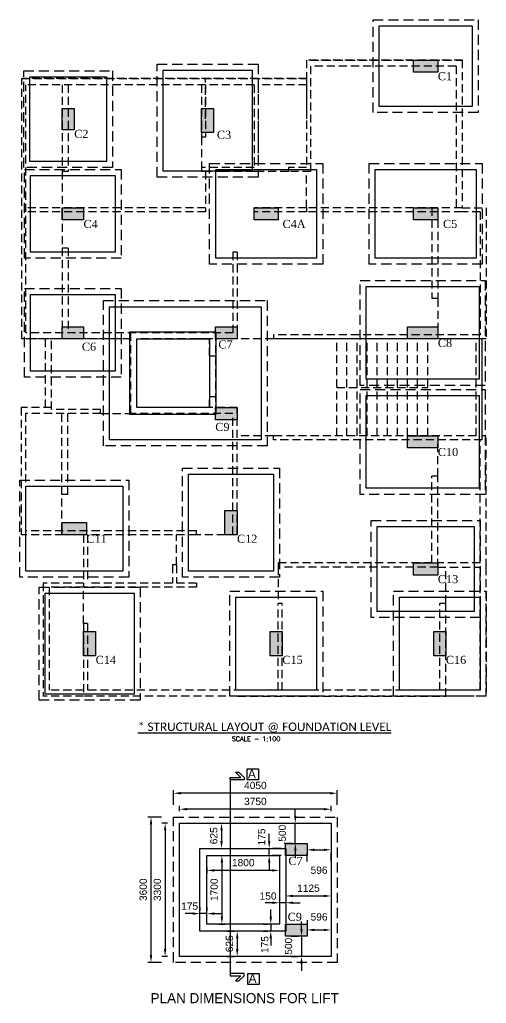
# Model space of a CAD drawing. Extents: x 2114.2 to 2145.3, y 1005.8 to 1031.
# Drawn here: x 2114.17 to 2125.73, y 1006.58 to 1030.95 of the extents above; entities that cross this region are included whole.
import ezdxf
from ezdxf.enums import TextEntityAlignment as Align

# ---------------------------------------------------------------- set-up
doc = ezdxf.new("R2010")
doc.units = 0
doc.linetypes.add('DASHED2', pattern=[0.375, 0.25, -0.125])
doc.linetypes.add('HIDDEN', pattern=[0.375, 0.25, -0.125])
doc.layers.get('DEFPOINTS').update_dxf_attribs({"linetype": 'CONTINUOUS'})
for name, color, linetype in [('ARCH__BM_', 253, 'HIDDEN'), ('COLUMN__BM_', 50, 'CONTINUOUS'), ('COLUMN_TEXT__BM_', 7, 'CONTINUOUS'), ('DIMENSIONS__BM_', 251, 'CONTINUOUS'), ('FOOTING__BM_', 3, 'CONTINUOUS'), ('PCC__BM_', 251, 'CONTINUOUS'), ('SECTION_BORDER__BM_', 8, 'CONTINUOUS'), ('SECTION_MARK__BM_', 171, 'CONTINUOUS'), ('SECTION_TEXT__BM_', 7, 'CONTINUOUS'), ('TITLE_TEXT__BM_', 7, 'CONTINUOUS')]:
    doc.layers.add(name, color=color, linetype=linetype)
doc.styles.add('AR', font='arial.ttf')
doc.styles.add('BAHUBALI', font='CALIST.TTF', dxfattribs={"height": 0.22})
doc.styles.add('CALIBRI', font='calibri.ttf')
doc.styles.add('NAME', font='times.ttf')
doc.styles.add('RRR', font='romans.shx', dxfattribs={"height": 0.18})
doc.dimstyles.new('_BM__FOR_MM', dxfattribs={"dimtxt": 0.18, "dimasz": 0.18, "dimexe": 0.08, "dimexo": 0.3, "dimgap": 0.1, "dimtad": 1, "dimdec": 0, "dimlfac": 1000, "dimzin": 0, "dimtxsty": 'AR', "dimcen": 0.09, "dimclrd": 256, "dimclre": 256, "dimclrt": 4, "dimazin": 3, "dimtfac": 1, "dimtdec": 0, "dimtmove": 0, "dimatfit": 3, "dimtolj": 1, "dimtzin": 0})

# ---------------------------------------------------------------- blocks, each defined once
blk = doc.blocks.new('*D5')
at = {"layer": 'DEFPOINTS', "color": 0}
for p in [(-40.123, 125.798), (-40.482, 122.498), (-40.123, 122.498)]:
    blk.add_point(p, dxfattribs=at)
at = {"layer": 'DIMENSIONS__BM_'}
for p, q in [((-40.423, 125.798), (-40.562, 125.798)), ((-40.482, 125.618), (-40.482, 122.678)), ((-40.423, 122.498), (-40.562, 122.498))]:
    blk.add_line(p, q, dxfattribs=at)
for points in [[(-40.452, 125.618), (-40.512, 125.618), (-40.482, 125.798)], [(-40.512, 122.678), (-40.452, 122.678), (-40.482, 122.498)]]:
    blk.add_solid(points, dxfattribs=at)
at = {"layer": 'DIMENSIONS__BM_', "color": 4, "insert": (-40.674, 124.148), "char_height": 0.18, "attachment_point": 5, "rotation": 90, "style": 'AR'}
blk.add_mtext('\\A1;3300', dxfattribs=at)
blk = doc.blocks.new('*D6')
at = {"layer": 'DEFPOINTS', "color": 0}
for p in [(-40.273, 125.948), (-40.832, 122.348), (-40.273, 122.348)]:
    blk.add_point(p, dxfattribs=at)
at = {"layer": 'DIMENSIONS__BM_'}
for p, q in [((-40.573, 125.948), (-40.912, 125.948)), ((-40.832, 125.768), (-40.832, 122.528)), ((-40.573, 122.348), (-40.912, 122.348))]:
    blk.add_line(p, q, dxfattribs=at)
for points in [[(-40.802, 125.768), (-40.862, 125.768), (-40.832, 125.948)], [(-40.862, 122.528), (-40.802, 122.528), (-40.832, 122.348)]]:
    blk.add_solid(points, dxfattribs=at)
at = {"layer": 'DIMENSIONS__BM_', "color": 4, "insert": (-41.024, 124.148), "char_height": 0.18, "attachment_point": 5, "rotation": 90, "style": 'AR'}
blk.add_mtext('\\A1;3600', dxfattribs=at)
blk = doc.blocks.new('*D7')
at = {"layer": 'DEFPOINTS', "color": 0}
for p in [(-40.123, 126.143), (-40.123, 125.798), (-36.373, 125.798)]:
    blk.add_point(p, dxfattribs=at)
at = {"layer": 'DIMENSIONS__BM_'}
for p, q in [((-40.123, 126.098), (-40.123, 126.223)), ((-36.553, 126.143), (-39.943, 126.143)), ((-36.373, 126.098), (-36.373, 126.223))]:
    blk.add_line(p, q, dxfattribs=at)
for points in [[(-39.943, 126.173), (-39.943, 126.113), (-40.123, 126.143)], [(-36.553, 126.113), (-36.553, 126.173), (-36.373, 126.143)]]:
    blk.add_solid(points, dxfattribs=at)
at = {"layer": 'DIMENSIONS__BM_', "color": 4, "insert": (-38.248, 126.335), "char_height": 0.18, "attachment_point": 5, "style": 'AR'}
blk.add_mtext('\\A1;3750', dxfattribs=at)
blk = doc.blocks.new('*D8')
at = {"layer": 'DEFPOINTS', "color": 0}
for p in [(-40.273, 126.539), (-40.273, 125.948), (-36.223, 125.948)]:
    blk.add_point(p, dxfattribs=at)
at = {"layer": 'DIMENSIONS__BM_'}
for p, q in [((-40.273, 126.248), (-40.273, 126.619)), ((-36.403, 126.539), (-40.093, 126.539)), ((-36.223, 126.248), (-36.223, 126.619))]:
    blk.add_line(p, q, dxfattribs=at)
for points in [[(-40.093, 126.569), (-40.093, 126.509), (-40.273, 126.539)], [(-36.403, 126.509), (-36.403, 126.569), (-36.223, 126.539)]]:
    blk.add_solid(points, dxfattribs=at)
at = {"layer": 'DIMENSIONS__BM_', "color": 4, "insert": (-38.248, 126.731), "char_height": 0.18, "attachment_point": 5, "style": 'AR'}
blk.add_mtext('\\A1;4050', dxfattribs=at)
blk = doc.blocks.new('*D9')
at = {"layer": 'DEFPOINTS', "color": 0}
for p in [(-39.07, 125.798), (-39.086, 125.173), (-38.981, 125.173)]:
    blk.add_point(p, dxfattribs=at)
at = {"layer": 'DIMENSIONS__BM_'}
for p, q in [((-39.37, 125.798), (-39.166, 125.798)), ((-39.086, 125.618), (-39.086, 125.353)), ((-39.281, 125.173), (-39.166, 125.173))]:
    blk.add_line(p, q, dxfattribs=at)
for points in [[(-39.056, 125.618), (-39.116, 125.618), (-39.086, 125.798)], [(-39.116, 125.353), (-39.056, 125.353), (-39.086, 125.173)]]:
    blk.add_solid(points, dxfattribs=at)
at = {"layer": 'DIMENSIONS__BM_', "color": 4, "insert": (-39.277, 125.485), "char_height": 0.18, "attachment_point": 5, "rotation": 90, "style": 'AR'}
blk.add_mtext('\\A1;625', dxfattribs=at)
blk = doc.blocks.new('*D10')
at = {"layer": 'DEFPOINTS', "color": 0}
for p in [(-37.259, 125.798), (-37.234, 125.798), (-37.234, 125.298)]:
    blk.add_point(p, dxfattribs=at)
at = {"layer": 'DIMENSIONS__BM_'}
for p, q in [((-37.259, 125.978), (-37.259, 126.158)), ((-37.534, 125.798), (-37.339, 125.798)), ((-37.259, 125.298), (-37.259, 125.798)), ((-37.534, 125.298), (-37.339, 125.298)), ((-37.259, 125.118), (-37.259, 124.938))]:
    blk.add_line(p, q, dxfattribs=at)
for points in [[(-37.289, 125.978), (-37.229, 125.978), (-37.259, 125.798)], [(-37.229, 125.118), (-37.289, 125.118), (-37.259, 125.298)]]:
    blk.add_solid(points, dxfattribs=at)
at = {"layer": 'DIMENSIONS__BM_', "color": 4, "insert": (-37.581, 125.548), "char_height": 0.18, "attachment_point": 5, "rotation": 90, "style": 'AR'}
blk.add_mtext('\\A1;500', dxfattribs=at)
blk = doc.blocks.new('*D11')
at = {"layer": 'DEFPOINTS', "color": 0}
for p in [(-36.969, 125.148), (-36.373, 125.148), (-36.373, 125.137)]:
    blk.add_point(p, dxfattribs=at)
at = {"layer": 'DIMENSIONS__BM_'}
for p, q in [((-36.969, 124.848), (-36.969, 125.057)), ((-36.789, 125.137), (-36.553, 125.137)), ((-36.373, 124.848), (-36.373, 125.057))]:
    blk.add_line(p, q, dxfattribs=at)
for points in [[(-36.789, 125.167), (-36.789, 125.107), (-36.969, 125.137)], [(-36.553, 125.107), (-36.553, 125.167), (-36.373, 125.137)]]:
    blk.add_solid(points, dxfattribs=at)
at = {"layer": 'DIMENSIONS__BM_', "color": 4, "insert": (-36.671, 124.631), "char_height": 0.18, "attachment_point": 5, "style": 'AR'}
blk.add_mtext('\\A1;596', dxfattribs=at)
blk = doc.blocks.new('*D12')
at = {"layer": 'DEFPOINTS', "color": 0}
for p in [(-37.498, 123.981), (-36.373, 123.994), (-36.373, 123.981)]:
    blk.add_point(p, dxfattribs=at)
at = {"layer": 'DIMENSIONS__BM_'}
for p, q in [((-37.498, 124.281), (-37.498, 124.074)), ((-36.373, 124.281), (-36.373, 124.074)), ((-37.318, 123.994), (-36.553, 123.994))]:
    blk.add_line(p, q, dxfattribs=at)
for points in [[(-37.318, 124.024), (-37.318, 123.964), (-37.498, 123.994)], [(-36.553, 123.964), (-36.553, 124.024), (-36.373, 123.994)]]:
    blk.add_solid(points, dxfattribs=at)
at = {"layer": 'DIMENSIONS__BM_', "color": 4, "insert": (-36.935, 124.185), "char_height": 0.18, "attachment_point": 5, "style": 'AR'}
blk.add_mtext('\\A1;1125', dxfattribs=at)
blk = doc.blocks.new('*D13')
at = {"layer": 'DEFPOINTS', "color": 0}
for p in [(-39.448, 124.998), (-37.648, 124.998), (-39.448, 124.627)]:
    blk.add_point(p, dxfattribs=at)
at = {"layer": 'DIMENSIONS__BM_'}
for p, q in [((-39.448, 124.698), (-39.448, 124.547)), ((-37.828, 124.627), (-39.268, 124.627)), ((-37.648, 124.698), (-37.648, 124.547))]:
    blk.add_line(p, q, dxfattribs=at)
for points in [[(-39.268, 124.657), (-39.268, 124.597), (-39.448, 124.627)], [(-37.828, 124.597), (-37.828, 124.657), (-37.648, 124.627)]]:
    blk.add_solid(points, dxfattribs=at)
at = {"layer": 'DIMENSIONS__BM_', "color": 4, "insert": (-38.548, 124.819), "char_height": 0.18, "attachment_point": 5, "style": 'AR'}
blk.add_mtext('\\A1;1800', dxfattribs=at)
blk = doc.blocks.new('*D14')
at = {"layer": 'DEFPOINTS', "color": 0}
for p in [(-39.448, 124.998), (-39.448, 123.298), (-39.077, 123.298)]:
    blk.add_point(p, dxfattribs=at)
at = {"layer": 'DIMENSIONS__BM_'}
for p, q in [((-39.148, 124.998), (-38.997, 124.998)), ((-39.077, 124.818), (-39.077, 123.478)), ((-39.148, 123.298), (-38.997, 123.298))]:
    blk.add_line(p, q, dxfattribs=at)
for points in [[(-39.047, 124.818), (-39.107, 124.818), (-39.077, 124.998)], [(-39.107, 123.478), (-39.047, 123.478), (-39.077, 123.298)]]:
    blk.add_solid(points, dxfattribs=at)
at = {"layer": 'DIMENSIONS__BM_', "color": 4, "insert": (-39.269, 124.148), "char_height": 0.18, "attachment_point": 5, "rotation": 90, "style": 'AR'}
blk.add_mtext('\\A1;1700', dxfattribs=at)
blk = doc.blocks.new('*D15')
at = {"layer": 'DEFPOINTS', "color": 0}
for p in [(-38.657, 123.123), (-38.697, 122.498), (-38.657, 122.498)]:
    blk.add_point(p, dxfattribs=at)
at = {"layer": 'DIMENSIONS__BM_'}
for p, q in [((-38.957, 123.123), (-38.777, 123.123)), ((-38.697, 122.943), (-38.697, 122.678)), ((-38.957, 122.498), (-38.777, 122.498))]:
    blk.add_line(p, q, dxfattribs=at)
for points in [[(-38.667, 122.943), (-38.727, 122.943), (-38.697, 123.123)], [(-38.727, 122.678), (-38.667, 122.678), (-38.697, 122.498)]]:
    blk.add_solid(points, dxfattribs=at)
at = {"layer": 'DIMENSIONS__BM_', "color": 4, "insert": (-38.889, 122.81), "char_height": 0.18, "attachment_point": 5, "rotation": 90, "style": 'AR'}
blk.add_mtext('\\A1;625', dxfattribs=at)
blk = doc.blocks.new('*D16')
at = {"layer": 'DEFPOINTS', "color": 0}
for p in [(-37.061, 122.998), (-37.105, 122.498), (-37.061, 122.498)]:
    blk.add_point(p, dxfattribs=at)
at = {"layer": 'DIMENSIONS__BM_'}
for p, q in [((-37.105, 123.178), (-37.105, 123.358)), ((-37.361, 122.998), (-37.185, 122.998)), ((-37.105, 122.998), (-37.105, 122.498)), ((-37.361, 122.498), (-37.185, 122.498)), ((-37.105, 122.318), (-37.105, 122.138))]:
    blk.add_line(p, q, dxfattribs=at)
for points in [[(-37.135, 123.178), (-37.075, 123.178), (-37.105, 122.998)], [(-37.075, 122.318), (-37.135, 122.318), (-37.105, 122.498)]]:
    blk.add_solid(points, dxfattribs=at)
at = {"layer": 'DIMENSIONS__BM_', "color": 4, "insert": (-37.427, 122.748), "char_height": 0.18, "attachment_point": 5, "rotation": 90, "style": 'AR'}
blk.add_mtext('\\A1;500', dxfattribs=at)
blk = doc.blocks.new('*D17')
at = {"layer": 'DEFPOINTS', "color": 0}
for p in [(-36.969, 123.096), (-36.373, 123.152), (-36.373, 123.096)]:
    blk.add_point(p, dxfattribs=at)
at = {"layer": 'DIMENSIONS__BM_'}
for p, q in [((-36.969, 123.396), (-36.969, 123.232)), ((-36.373, 123.396), (-36.373, 123.232)), ((-36.789, 123.152), (-36.553, 123.152))]:
    blk.add_line(p, q, dxfattribs=at)
for points in [[(-36.789, 123.182), (-36.789, 123.122), (-36.969, 123.152)], [(-36.553, 123.122), (-36.553, 123.182), (-36.373, 123.152)]]:
    blk.add_solid(points, dxfattribs=at)
at = {"layer": 'DIMENSIONS__BM_', "color": 4, "insert": (-36.671, 123.474), "char_height": 0.18, "attachment_point": 5, "style": 'AR'}
blk.add_mtext('\\A1;596', dxfattribs=at)
blk = doc.blocks.new('*D18')
at = {"layer": 'DEFPOINTS', "color": 0}
for p in [(-37.867, 123.123), (-37.751, 123.298), (-37.751, 123.123)]:
    blk.add_point(p, dxfattribs=at)
at = {"layer": 'DIMENSIONS__BM_'}
for p, q in [((-37.867, 123.478), (-37.867, 123.658)), ((-38.051, 123.298), (-37.947, 123.298)), ((-38.051, 123.123), (-37.947, 123.123)), ((-37.867, 123.298), (-37.867, 123.123)), ((-37.867, 122.943), (-37.867, 122.763))]:
    blk.add_line(p, q, dxfattribs=at)
for points in [[(-37.897, 123.478), (-37.837, 123.478), (-37.867, 123.298)], [(-37.837, 122.943), (-37.897, 122.943), (-37.867, 123.123)]]:
    blk.add_solid(points, dxfattribs=at)
at = {"layer": 'DIMENSIONS__BM_', "color": 4, "insert": (-38.014, 122.79), "char_height": 0.18, "attachment_point": 5, "rotation": 90, "style": 'AR'}
blk.add_mtext('\\A1;175', dxfattribs=at)
blk = doc.blocks.new('*D19')
at = {"layer": 'DEFPOINTS', "color": 0}
for p in [(-39.623, 123.557), (-39.623, 123.414), (-39.448, 123.414)]:
    blk.add_point(p, dxfattribs=at)
at = {"layer": 'DIMENSIONS__BM_'}
for p, q in [((-39.623, 123.714), (-39.623, 123.637)), ((-39.448, 123.714), (-39.448, 123.637)), ((-39.803, 123.557), (-39.983, 123.557)), ((-39.448, 123.557), (-39.623, 123.557)), ((-39.268, 123.557), (-39.088, 123.557))]:
    blk.add_line(p, q, dxfattribs=at)
for points in [[(-39.803, 123.527), (-39.803, 123.587), (-39.623, 123.557)], [(-39.268, 123.587), (-39.268, 123.527), (-39.448, 123.557)]]:
    blk.add_solid(points, dxfattribs=at)
at = {"layer": 'DIMENSIONS__BM_', "color": 4, "insert": (-39.876, 123.741), "char_height": 0.18, "attachment_point": 5, "style": 'AR'}
blk.add_mtext('\\A1;175', dxfattribs=at)
blk = doc.blocks.new('*D20')
at = {"layer": 'DEFPOINTS', "color": 0}
for p in [(-37.906, 125.173), (-37.906, 125.173), (-37.906, 124.998)]:
    blk.add_point(p, dxfattribs=at)
at = {"layer": 'DIMENSIONS__BM_'}
for p, q in [((-37.906, 125.353), (-37.906, 125.533)), ((-37.906, 124.998), (-37.906, 125.173)), ((-37.606, 125.173), (-37.826, 125.173)), ((-37.906, 124.818), (-37.906, 124.638)), ((-37.606, 124.998), (-37.826, 124.998))]:
    blk.add_line(p, q, dxfattribs=at)
for points in [[(-37.936, 125.353), (-37.876, 125.353), (-37.906, 125.173)], [(-37.876, 124.818), (-37.936, 124.818), (-37.906, 124.998)]]:
    blk.add_solid(points, dxfattribs=at)
at = {"layer": 'DIMENSIONS__BM_', "color": 4, "insert": (-38.093, 125.456), "char_height": 0.18, "attachment_point": 5, "rotation": 90, "style": 'AR'}
blk.add_mtext('\\A1;175', dxfattribs=at)
blk = doc.blocks.new('*D21')
at = {"layer": 'DEFPOINTS', "color": 0}
for p in [(-37.648, 123.826), (-37.648, 123.679), (-37.498, 123.679)]:
    blk.add_point(p, dxfattribs=at)
at = {"layer": 'DIMENSIONS__BM_'}
for p, q in [((-37.828, 123.826), (-38.008, 123.826)), ((-37.648, 123.979), (-37.648, 123.906)), ((-37.498, 123.826), (-37.648, 123.826)), ((-37.498, 123.979), (-37.498, 123.906)), ((-37.318, 123.826), (-37.138, 123.826))]:
    blk.add_line(p, q, dxfattribs=at)
for points in [[(-37.828, 123.796), (-37.828, 123.856), (-37.648, 123.826)], [(-37.318, 123.856), (-37.318, 123.796), (-37.498, 123.826)]]:
    blk.add_solid(points, dxfattribs=at)
at = {"layer": 'DIMENSIONS__BM_', "color": 4, "insert": (-37.933, 123.99), "char_height": 0.18, "attachment_point": 5, "style": 'AR'}
blk.add_mtext('\\A1;150', dxfattribs=at)
blk = doc.blocks.new('AFJ')
at = {"layer": 'ARCH__BM_', "ltscale": 0.8}
for p, q in [((-704.297, -315.948), (-704.297, -318.608)), ((-700.447, -315.948), (-704.297, -315.948)), ((-704.197, -315.948), (-700.447, -315.948)), ((-700.447, -315.948), (-700.447, -319.608)), ((-704.197, -316.098), (-704.197, -318.608)), ((-700.597, -316.098), (-704.197, -316.098)), ((-700.597, -316.098), (-700.597, -319.608)), ((-711.348, -316.408), (-704.297, -316.408)), ((-704.297, -316.408), (-711.348, -316.408)), ((-711.348, -322.858), (-711.348, -316.408)), ((-705.597, -316.558), (-711.248, -316.558)), ((-711.248, -322.708), (-711.248, -316.558)), ((-710.348, -316.558), (-710.348, -318.708)), ((-710.198, -316.558), (-710.198, -318.708)), ((-706.897, -316.558), (-706.897, -317.858)), ((-706.797, -317.408), (-706.797, -316.408)), ((-706.797, -316.558), (-706.797, -317.858)), ((-705.597, -316.558), (-705.597, -318.608)), ((-705.497, -316.558), (-705.497, -318.708)), ((-704.297, -316.558), (-705.497, -316.558)), ((-704.297, -316.408), (-704.297, -317.408)), ((-706.797, -317.858), (-706.897, -317.858)), ((-706.897, -317.858), (-706.897, -318.608)), ((-710.198, -318.708), (-710.348, -318.708)), ((-710.348, -318.708), (-710.348, -319.608)), ((-705.597, -318.608), (-706.897, -318.608)), ((-706.897, -318.608), (-706.897, -318.708)), ((-706.797, -318.708), (-706.897, -318.708)), ((-706.347, -318.708), (-706.797, -318.708)), ((-706.797, -318.708), (-706.797, -319.708)), ((-705.597, -318.708), (-706.347, -318.708)), ((-705.497, -318.708), (-705.597, -318.708)), ((-704.747, -318.708), (-705.497, -318.708)), ((-704.747, -318.608), (-704.747, -318.708)), ((-704.297, -318.608), (-704.747, -318.608)), ((-704.197, -318.708), (-704.747, -318.708)), ((-704.297, -319.608), (-704.297, -318.708)), ((-704.197, -318.608), (-704.197, -318.708)), ((-706.797, -319.608), (-711.248, -319.608)), ((-706.797, -319.708), (-711.248, -319.708)), ((-710.348, -319.608), (-710.348, -319.708)), ((-710.348, -319.708), (-710.348, -320.608)), ((-704.297, -319.608), (-705.597, -319.608)), ((-705.597, -319.708), (-705.597, -319.608)), ((-704.297, -319.708), (-705.597, -319.708)), ((-704.297, -319.608), (-704.297, -319.708)), ((-700.447, -319.608), (-704.297, -319.608)), ((-700.447, -319.708), (-704.297, -319.708)), ((-701.197, -319.608), (-701.197, -321.858)), ((-701.047, -319.608), (-701.047, -321.858)), ((-700.447, -319.608), (-699.847, -319.608)), ((-699.997, -319.708), (-700.447, -319.708)), ((-699.997, -319.708), (-699.997, -322.758)), ((-699.847, -319.608), (-699.847, -322.858)), ((-710.198, -320.608), (-710.348, -320.608)), ((-710.348, -320.608), (-710.348, -322.708)), ((-710.198, -320.608), (-710.198, -322.708)), ((-706.018, -320.708), (-706.118, -320.708)), ((-706.118, -320.708), (-706.118, -322.708)), ((-706.018, -320.708), (-706.018, -322.858)), ((-701.047, -321.858), (-701.197, -321.858)), ((-701.047, -321.858), (-701.047, -322.758)), ((-708.862, -322.858), (-711.348, -322.858)), ((-708.647, -322.858), (-711.348, -322.858)), ((-706.118, -322.708), (-711.248, -322.708)), ((-706.118, -322.708), (-711.248, -322.708)), ((-710.759, -324.558), (-710.759, -322.858)), ((-710.759, -324.558), (-710.759, -322.858)), ((-710.609, -324.608), (-710.609, -322.858)), ((-708.647, -324.708), (-708.647, -322.708)), ((-706.697, -322.858), (-708.497, -322.858)), ((-708.497, -324.558), (-708.497, -322.858)), ((-706.697, -322.858), (-708.497, -322.858)), ((-706.018, -322.858), (-707.055, -322.858)), ((-706.018, -322.858), (-706.958, -322.858)), ((-706.697, -323.28), (-706.697, -322.858)), ((-706.697, -322.858), (-706.697, -323.136)), ((-706.547, -324.708), (-706.547, -322.708)), ((-705.118, -322.858), (-706.018, -322.858)), ((-705.118, -322.858), (-706.018, -322.858)), ((-699.997, -322.758), (-705.118, -322.758)), ((-699.997, -322.758), (-705.118, -322.758)), ((-705.118, -322.758), (-705.118, -322.858)), ((-699.997, -322.758), (-705.118, -322.758)), ((-705.118, -322.758), (-705.118, -322.858)), ((-699.847, -322.858), (-705.118, -322.858)), ((-699.847, -322.858), (-705.118, -322.858)), ((-699.997, -322.858), (-705.118, -322.858)), ((-703.547, -325.258), (-703.547, -322.858)), ((-703.297, -325.258), (-703.297, -322.858)), ((-703.047, -325.258), (-703.047, -322.858)), ((-702.797, -325.258), (-702.797, -322.858)), ((-702.547, -325.258), (-702.547, -322.858)), ((-702.297, -325.258), (-702.297, -322.858)), ((-702.047, -325.258), (-702.047, -322.858)), ((-701.797, -325.258), (-701.797, -322.858)), ((-701.547, -325.258), (-701.547, -322.858)), ((-701.297, -325.258), (-701.297, -322.858)), ((-700.097, -325.258), (-700.097, -322.858)), ((-699.947, -325.258), (-699.947, -322.858)), ((-699.947, -325.358), (-699.947, -322.858)), ((-706.697, -323.28), (-706.547, -323.28)), ((-703.547, -324.058), (-701.297, -324.058)), ((-706.697, -324.558), (-706.697, -324.28)), ((-706.697, -324.28), (-706.547, -324.28)), ((-710.609, -324.558), (-711.358, -324.558)), ((-711.358, -324.558), (-711.358, -327.708)), ((-709.397, -324.608), (-710.609, -324.608)), ((-709.397, -324.708), (-709.397, -324.608)), ((-706.697, -324.558), (-708.497, -324.558)), ((-706.018, -324.558), (-707.055, -324.558)), ((-706.018, -327.708), (-706.018, -324.558)), ((-709.397, -324.708), (-711.258, -324.708)), ((-711.258, -324.708), (-711.258, -327.608)), ((-710.358, -326.708), (-710.358, -324.708)), ((-710.208, -326.708), (-710.208, -324.708)), ((-709.397, -324.708), (-708.647, -324.708)), ((-706.118, -324.708), (-708.647, -324.708)), ((-706.118, -327.708), (-706.118, -324.708)), ((-705.118, -325.258), (-706.018, -325.258)), ((-700.097, -325.258), (-705.118, -325.258)), ((-705.118, -325.358), (-705.118, -325.258)), ((-699.847, -325.258), (-699.947, -325.258)), ((-699.847, -328.508), (-699.847, -325.258)), ((-699.947, -325.358), (-705.118, -325.358)), ((-701.047, -326.258), (-701.047, -325.358)), ((-699.997, -328.408), (-699.997, -325.358)), ((-701.197, -328.408), (-701.197, -326.258)), ((-701.047, -326.258), (-701.197, -326.258)), ((-701.047, -328.508), (-701.047, -326.258)), ((-710.208, -326.708), (-710.358, -326.708)), ((-710.358, -327.608), (-710.358, -326.708)), ((-707.018, -327.708), (-711.358, -327.708)), ((-707.018, -327.608), (-711.258, -327.608)), ((-710.358, -327.708), (-710.358, -327.608)), ((-709.818, -327.708), (-709.818, -329.008)), ((-709.718, -327.708), (-709.718, -328.908)), ((-707.518, -328.458), (-707.518, -327.708)), ((-707.018, -327.708), (-707.018, -327.608)), ((-706.018, -327.708), (-707.018, -327.708)), ((-706.018, -327.708), (-706.118, -327.708)), ((-707.518, -328.458), (-707.618, -328.458)), ((-707.618, -328.458), (-707.618, -328.908)), ((-707.518, -328.458), (-707.518, -328.908)), ((-701.197, -328.408), (-704.997, -328.408)), ((-704.997, -328.408), (-704.997, -328.508)), ((-701.047, -328.508), (-704.997, -328.508)), ((-704.997, -328.508), (-704.997, -329.408)), ((-699.997, -328.408), (-701.047, -328.408)), ((-701.047, -328.508), (-699.997, -328.508)), ((-700.847, -329.408), (-700.847, -328.508)), ((-699.997, -331.558), (-699.997, -328.508)), ((-699.847, -331.708), (-699.847, -328.508)), ((-709.818, -328.908), (-710.818, -328.908)), ((-710.818, -328.908), (-710.818, -331.708)), ((-707.618, -328.908), (-709.718, -328.908)), ((-707.018, -328.908), (-707.518, -328.908)), ((-707.018, -328.908), (-707.018, -329.008)), ((-709.818, -329.008), (-710.668, -329.008)), ((-710.668, -329.008), (-710.668, -331.558)), ((-707.018, -329.008), (-709.818, -329.008)), ((-709.818, -329.908), (-709.818, -329.008)), ((-704.997, -331.558), (-704.997, -329.408)), ((-704.897, -329.408), (-704.997, -329.408)), ((-704.897, -331.558), (-704.897, -329.408)), ((-700.997, -331.558), (-700.997, -329.408)), ((-700.847, -329.408), (-700.997, -329.408)), ((-700.847, -331.708), (-700.847, -329.408)), ((-709.718, -329.908), (-709.818, -329.908)), ((-709.818, -329.908), (-709.818, -331.708)), ((-709.718, -329.908), (-709.718, -331.558)), ((-709.818, -331.558), (-710.668, -331.558)), ((-704.997, -331.558), (-709.718, -331.558)), ((-704.997, -331.558), (-704.997, -331.558)), ((-700.997, -331.558), (-704.897, -331.558)), ((-700.997, -331.558), (-704.897, -331.558)), ((-699.997, -331.558), (-700.847, -331.558)), ((-709.818, -331.708), (-710.818, -331.708)), ((-705.997, -331.708), (-709.818, -331.708)), ((-705.997, -331.708), (-700.847, -331.708)), ((-700.847, -331.708), (-705.897, -331.708)), ((-699.847, -331.708), (-700.847, -331.708))]:
    blk.add_line(p, q, dxfattribs=at)
blk = doc.blocks.new('SDGS')
at = {"layer": 'COLUMN__BM_'}
for points in [[(-718.1547, -322.8583), (-718.1547, -322.5583), (-717.6247, -322.5583), (-717.6247, -322.8583)], [(-718.1547, -324.8583), (-718.1547, -324.5583), (-717.6247, -324.5583), (-717.6247, -324.8583)]]:
    blk.add_hatch(color=256, dxfattribs=at).paths.add_polyline_path(points, flags=0)
for points in [[(-718.1547, -322.8583), (-718.1547, -322.5583), (-717.6247, -322.5583), (-717.6247, -322.8583)], [(-720.2787, -322.6833), (-718.1537, -322.6833), (-718.1537, -324.7333), (-720.2787, -324.7333)], [(-720.1037, -322.8583), (-718.3037, -322.8583), (-718.3037, -324.5583), (-720.1037, -324.5583)], [(-718.1547, -324.8583), (-718.1547, -324.5583), (-717.6247, -324.5583), (-717.6247, -324.8583)]]:
    blk.add_lwpolyline(points, close=True, dxfattribs=at)
at = {"layer": 'FOOTING__BM_'}
blk.add_lwpolyline([(-717.0287, -325.3583), (-720.7787, -325.3583), (-720.7787, -322.0583), (-717.0287, -322.0583)], close=True, dxfattribs=at)
at = {"layer": 'PCC__BM_', "linetype": 'DASHED2'}
blk.add_lwpolyline([(-716.8787, -325.5083), (-720.9287, -325.5083), (-720.9287, -321.9083), (-716.8787, -321.9083)], close=True, dxfattribs=at)
at = {"layer": 'SECTION_BORDER__BM_'}
for points in [[(-718.8305, -320.7123), (-718.8305, -320.9843), (-719.1103, -320.9843), (-719.1103, -320.7123)], [(-718.8134, -325.7799), (-718.8134, -326.052), (-719.0932, -326.052), (-719.0932, -325.7799)]]:
    blk.add_lwpolyline(points, close=True, dxfattribs=at)
at = {"layer": 'SECTION_MARK__BM_'}
blk.add_line((-719.5264, -320.9269), (-719.5264, -325.8374), dxfattribs=at)
for points in [[(-719.268, -320.9269), (-719.3959, -320.7989), (-719.3121, -320.7989), (-719.1842, -320.9269), (-719.1842, -320.9843), (-719.5264, -320.9843), (-719.5264, -320.9269), (-719.268, -320.9269)], [(-719.268, -325.8374), (-719.3959, -325.9653), (-719.3121, -325.9653), (-719.1842, -325.8374), (-719.1842, -325.7799), (-719.5264, -325.7799), (-719.5264, -325.8374), (-719.268, -325.8374)]]:
    blk.add_lwpolyline(points, close=True, dxfattribs=at)
at = {"layer": 'COLUMN_TEXT__BM_', "style": 'NAME'}
for s, p in [('C7', (-718.0874, -322.8938)), ('C9', (-718.1057, -324.2784))]:
    blk.add_text(s, height=0.2, dxfattribs=at).set_placement(p, align=Align.TOP_LEFT)
at = {"layer": 'SECTION_TEXT__BM_', "style": 'BAHUBALI'}
for p in [(-719.0894, -320.9496), (-719.0723, -326.0172)]:
    blk.add_text('A', height=0.22, dxfattribs=at).set_placement(p)
at = {"layer": 'TITLE_TEXT__BM_', "style": 'BAHUBALI'}
blk.add_text('PLAN DIMENSIONS FOR LIFT', height=0.25, dxfattribs=at).set_placement((-719.1681, -326.593), align=Align.BOTTOM_CENTER)
at = {"layer": 'DIMENSIONS__BM_'}
for base, p1, p2, picture, middle in [((-720.9287, -321.3167), (-716.8787, -321.9083), (-720.9287, -321.9083), '*D8', (-718.9037, -321.1248)), ((-720.7787, -321.7132), (-717.0287, -322.0583), (-720.7787, -322.0583), '*D7', (-718.9037, -321.5213)), ((-720.1037, -323.2284), (-718.3037, -322.8583), (-720.1037, -322.8583), '*D13', (-719.2037, -323.0365)), ((-717.0287, -322.7193), (-717.6247, -322.7083), (-717.0287, -322.7083), '*D11', (-717.3267, -323.225)), ((-717.0287, -323.8624), (-718.1537, -323.8745), (-717.0287, -323.8745), '*D12', (-717.5912, -323.6705)), ((-717.0287, -324.7035), (-717.6247, -324.76), (-717.0287, -324.76), '*D17', (-717.3267, -324.3816))]:
    dim = blk.add_linear_dim(base=base, p1=p1, p2=p2, dimstyle='_BM__FOR_MM', override={"dimfxl": 1, "dimfxlon": 0}, dxfattribs=at)
    dim.commit()
    dim.dimension.update_dxf_attribs({"geometry": picture, "text_midpoint": middle, "insert": (-680.6561, -447.8559)})
for base, p1, p2, picture, middle in [((-721.4877, -325.5083), (-720.9287, -321.9083), (-720.9287, -325.5083), '*D6', (-721.6796, -323.7083)), ((-717.9153, -322.0583), (-717.8897, -322.5583), (-717.8897, -322.0583), '*D10', (-718.2372, -322.3083)), ((-721.1382, -325.3583), (-720.7787, -322.0583), (-720.7787, -325.3583), '*D5', (-721.3302, -323.7083)), ((-719.7417, -322.6833), (-719.7259, -322.0583), (-719.6366, -322.6833), '*D9', (-719.9336, -322.3708)), ((-719.7334, -324.5583), (-720.1037, -322.8583), (-720.1037, -324.5583), '*D14', (-719.9253, -323.7083)), ((-717.7615, -325.3583), (-717.7171, -324.8583), (-717.7171, -325.3583), '*D16', (-718.0834, -325.1083)), ((-719.3536, -325.3583), (-719.3132, -324.7333), (-719.3132, -325.3583), '*D15', (-719.5455, -325.0458))]:
    dim = blk.add_linear_dim(base=base, p1=p1, p2=p2, angle=90, dimstyle='_BM__FOR_MM', override={"dimfxl": 1, "dimfxlon": 0}, dxfattribs=at)
    dim.commit()
    dim.dimension.update_dxf_attribs({"geometry": picture, "text_midpoint": middle, "insert": (-680.6561, -447.8559)})
for base, p1, p2, picture, middle in [((-718.5619, -322.6833), (-718.5619, -322.8583), (-718.5619, -322.6833), '*D20', (-718.7493, -322.4002)), ((-718.5231, -324.7333), (-718.4067, -324.5583), (-718.4067, -324.7333), '*D18', (-718.6704, -325.0662))]:
    dim = blk.add_linear_dim(base=base, p1=p1, p2=p2, angle=90, dimstyle='_BM__FOR_MM', override={"dimfxl": 1, "dimfxlon": 0}, dxfattribs=at)
    dim.commit()
    dim.dimension.update_dxf_attribs({"geometry": picture, "text_midpoint": middle, "dimtype": 128, "insert": (-680.6561, -447.8559)})
for base, p1, p2, picture, middle in [((-718.3037, -324.0295), (-718.1537, -324.1767), (-718.3037, -324.1767), '*D21', (-718.5894, -323.8663)), ((-720.2787, -324.2994), (-720.1037, -324.4415), (-720.2787, -324.4415), '*D19', (-720.5322, -324.1153))]:
    dim = blk.add_linear_dim(base=base, p1=p1, p2=p2, dimstyle='_BM__FOR_MM', override={"dimfxl": 1, "dimfxlon": 0}, dxfattribs=at)
    dim.commit()
    dim.dimension.update_dxf_attribs({"geometry": picture, "text_midpoint": middle, "dimtype": 128, "insert": (-680.6561, -447.8559)})

msp = doc.modelspace()

# ---------------------------------------------------------------- hatches: boundary and pattern name
at = {"layer": 'COLUMN__BM_'}
for points in [[(2123.926, 1029.648), (2123.926, 1029.948), (2124.526, 1029.948), (2124.526, 1029.648)], [(2115.525, 1028.219), (2115.225, 1028.219), (2115.225, 1028.749), (2115.525, 1028.749)], [(2118.976, 1028.149), (2118.676, 1028.149), (2118.676, 1028.749), (2118.976, 1028.749)], [(2115.225, 1025.988), (2115.225, 1026.288), (2115.755, 1026.288), (2115.755, 1025.988)], [(2119.976, 1025.988), (2119.976, 1026.288), (2120.576, 1026.288), (2120.576, 1025.988)], [(2123.926, 1025.988), (2123.926, 1026.288), (2124.526, 1026.288), (2124.526, 1025.988)], [(2115.225, 1023.038), (2115.225, 1023.338), (2115.755, 1023.338), (2115.755, 1023.038)], [(2119.025, 1023.038), (2119.025, 1023.338), (2119.555, 1023.338), (2119.555, 1023.038)], [(2123.776, 1023.038), (2123.776, 1023.338), (2124.526, 1023.338), (2124.526, 1023.038)], [(2119.025, 1021.038), (2119.025, 1021.338), (2119.555, 1021.338), (2119.555, 1021.038)], [(2123.776, 1020.338), (2123.776, 1020.638), (2124.526, 1020.638), (2124.526, 1020.338)], [(2119.555, 1018.188), (2119.255, 1018.188), (2119.255, 1018.788), (2119.555, 1018.788)], [(2115.225, 1018.188), (2115.225, 1018.488), (2115.825, 1018.488), (2115.825, 1018.188)], [(2123.926, 1017.188), (2123.926, 1017.488), (2124.526, 1017.488), (2124.526, 1017.188)], [(2116.055, 1015.188), (2115.755, 1015.188), (2115.755, 1015.788), (2116.055, 1015.788)], [(2120.676, 1015.188), (2120.376, 1015.188), (2120.376, 1015.788), (2120.676, 1015.788)], [(2124.726, 1015.188), (2124.426, 1015.188), (2124.426, 1015.788), (2124.726, 1015.788)]]:
    msp.add_hatch(color=256, dxfattribs=at).paths.add_polyline_path(points, flags=0)

# ---------------------------------------------------------------- linework, layer by layer
for points in [[(2123.926, 1029.648), (2123.926, 1029.948), (2124.526, 1029.948), (2124.526, 1029.648)], [(2115.525, 1028.219), (2115.225, 1028.219), (2115.225, 1028.749), (2115.525, 1028.749)], [(2118.976, 1028.149), (2118.676, 1028.149), (2118.676, 1028.749), (2118.976, 1028.749)], [(2115.225, 1025.988), (2115.225, 1026.288), (2115.755, 1026.288), (2115.755, 1025.988)], [(2119.976, 1025.988), (2119.976, 1026.288), (2120.576, 1026.288), (2120.576, 1025.988)], [(2123.926, 1025.988), (2123.926, 1026.288), (2124.526, 1026.288), (2124.526, 1025.988)], [(2115.225, 1023.038), (2115.225, 1023.338), (2115.755, 1023.338), (2115.755, 1023.038)], [(2119.025, 1023.038), (2119.025, 1023.338), (2119.555, 1023.338), (2119.555, 1023.038)], [(2123.776, 1023.038), (2123.776, 1023.338), (2124.526, 1023.338), (2124.526, 1023.038)], [(2116.901, 1023.213), (2119.026, 1023.213), (2119.026, 1021.163), (2116.901, 1021.163)], [(2117.076, 1023.038), (2118.876, 1023.038), (2118.876, 1021.338), (2117.076, 1021.338)], [(2119.025, 1021.038), (2119.025, 1021.338), (2119.555, 1021.338), (2119.555, 1021.038)], [(2123.776, 1020.338), (2123.776, 1020.638), (2124.526, 1020.638), (2124.526, 1020.338)], [(2119.555, 1018.188), (2119.255, 1018.188), (2119.255, 1018.788), (2119.555, 1018.788)], [(2115.225, 1018.188), (2115.225, 1018.488), (2115.825, 1018.488), (2115.825, 1018.188)], [(2123.926, 1017.188), (2123.926, 1017.488), (2124.526, 1017.488), (2124.526, 1017.188)], [(2116.055, 1015.188), (2115.755, 1015.188), (2115.755, 1015.788), (2116.055, 1015.788)], [(2120.676, 1015.188), (2120.376, 1015.188), (2120.376, 1015.788), (2120.676, 1015.788)], [(2124.726, 1015.188), (2124.426, 1015.188), (2124.426, 1015.788), (2124.726, 1015.788)]]:
    msp.add_lwpolyline(points, close=True, dxfattribs=at)
at = {"layer": 'FOOTING__BM_'}
for points in [[(2123.076, 1028.798), (2123.076, 1030.798), (2125.376, 1030.798), (2125.376, 1028.798)], [(2119.926, 1027.199), (2117.726, 1027.199), (2117.726, 1029.699), (2119.926, 1029.699)], [(2116.325, 1027.434), (2114.425, 1027.434), (2114.425, 1029.534), (2116.325, 1029.534)], [(2119.026, 1025.038), (2119.026, 1027.238), (2121.526, 1027.238), (2121.526, 1025.038)], [(2122.976, 1025.038), (2122.976, 1027.238), (2125.476, 1027.238), (2125.476, 1025.038)], [(2114.44, 1025.188), (2114.44, 1027.088), (2116.54, 1027.088), (2116.54, 1025.188)], [(2122.751, 1022.038), (2122.751, 1024.338), (2125.551, 1024.338), (2125.551, 1022.038)], [(2114.44, 1022.238), (2114.44, 1024.138), (2116.54, 1024.138), (2116.54, 1022.238)], [(2120.151, 1020.538), (2116.401, 1020.538), (2116.401, 1023.838), (2120.151, 1023.838)], [(2122.751, 1019.338), (2122.751, 1021.638), (2125.551, 1021.638), (2125.551, 1019.338)], [(2120.455, 1017.288), (2118.355, 1017.288), (2118.355, 1019.688), (2120.455, 1019.688)], [(2114.325, 1017.288), (2114.325, 1019.388), (2116.725, 1019.388), (2116.725, 1017.288)], [(2123.026, 1016.288), (2123.026, 1018.388), (2125.426, 1018.388), (2125.426, 1016.288)], [(2117.005, 1014.238), (2114.805, 1014.238), (2114.805, 1016.738), (2117.005, 1016.738)], [(2121.526, 1014.338), (2119.526, 1014.338), (2119.526, 1016.638), (2121.526, 1016.638)], [(2125.576, 1014.338), (2123.576, 1014.338), (2123.576, 1016.638), (2125.576, 1016.638)]]:
    msp.add_lwpolyline(points, close=True, dxfattribs=at)
at = {"layer": 'PCC__BM_', "linetype": 'DASHED2'}
for points in [[(2122.926, 1028.648), (2122.926, 1030.948), (2125.526, 1030.948), (2125.526, 1028.648)], [(2116.475, 1027.284), (2114.275, 1027.284), (2114.275, 1029.684), (2116.475, 1029.684)], [(2120.076, 1027.049), (2117.576, 1027.049), (2117.576, 1029.849), (2120.076, 1029.849)], [(2114.29, 1025.038), (2114.29, 1027.238), (2116.69, 1027.238), (2116.69, 1025.038)], [(2118.876, 1024.888), (2118.876, 1027.388), (2121.676, 1027.388), (2121.676, 1024.888)], [(2122.826, 1024.888), (2122.826, 1027.388), (2125.626, 1027.388), (2125.626, 1024.888)], [(2114.29, 1022.088), (2114.29, 1024.288), (2116.69, 1024.288), (2116.69, 1022.088)], [(2122.601, 1021.888), (2122.601, 1024.488), (2125.701, 1024.488), (2125.701, 1021.888)], [(2120.301, 1020.388), (2116.251, 1020.388), (2116.251, 1023.988), (2120.301, 1023.988)], [(2122.601, 1019.188), (2122.601, 1021.788), (2125.701, 1021.788), (2125.701, 1019.188)], [(2120.605, 1017.138), (2118.205, 1017.138), (2118.205, 1019.838), (2120.605, 1019.838)], [(2114.175, 1017.138), (2114.175, 1019.538), (2116.875, 1019.538), (2116.875, 1017.138)], [(2122.876, 1016.138), (2122.876, 1018.538), (2125.576, 1018.538), (2125.576, 1016.138)], [(2117.155, 1014.088), (2114.655, 1014.088), (2114.655, 1016.888), (2117.155, 1016.888)], [(2121.676, 1014.188), (2119.376, 1014.188), (2119.376, 1016.788), (2121.676, 1016.788)], [(2125.726, 1014.188), (2123.426, 1014.188), (2123.426, 1016.788), (2125.726, 1016.788)]]:
    msp.add_lwpolyline(points, close=True, dxfattribs=at)

# ---------------------------------------------------------------- block references
at = {"layer": 'ARCH__BM_'}
msp.add_blockref('AFJ', (2825.573, 1345.896), dxfattribs=at)
at = {"layer": 'DIMENSIONS__BM_'}
msp.add_blockref('SDGS', (2838.913, 1333.1), dxfattribs=at)

# ---------------------------------------------------------------- texts
at = {"layer": 'COLUMN_TEXT__BM_', "style": 'NAME'}
for s, p in [('C1', (2124.526, 1029.648)), ('C2', (2115.525, 1028.219)), ('C3', (2119.056, 1028.199)), ('C4', (2115.755, 1025.988)), ('C4A', (2120.682, 1025.988)), ('C5', (2124.654, 1025.988)), ('C6', (2115.714, 1022.947)), ('C7', (2119.092, 1023.003)), ('C8', (2124.526, 1023.038)), ('C9', (2119.017, 1020.96)), ('C10', (2124.526, 1020.338)), ('C11', (2115.825, 1018.188)), ('C12', (2119.555, 1018.188)), ('C13', (2124.526, 1017.188)), ('C14', (2116.055, 1015.188)), ('C15', (2120.676, 1015.188)), ('C16', (2124.726, 1015.188))]:
    msp.add_text(s, height=0.2, dxfattribs=at).set_placement(p, align=Align.TOP_LEFT)
at = {"layer": 'TITLE_TEXT__BM_'}
for s, height, style, p in [('%%U* STRUCTURAL LAYOUT @ FOUNDATION LEVEL', 0.21, 'CALIBRI', (2117.1, 1013.325)), ('SCALE - 1:100', 0.1152, 'RRR', (2119.427, 1013.073))]:
    msp.add_text(s, height=height, dxfattribs=dict(at, style=style)).set_placement(p)

doc.saveas('drawing.dxf')
